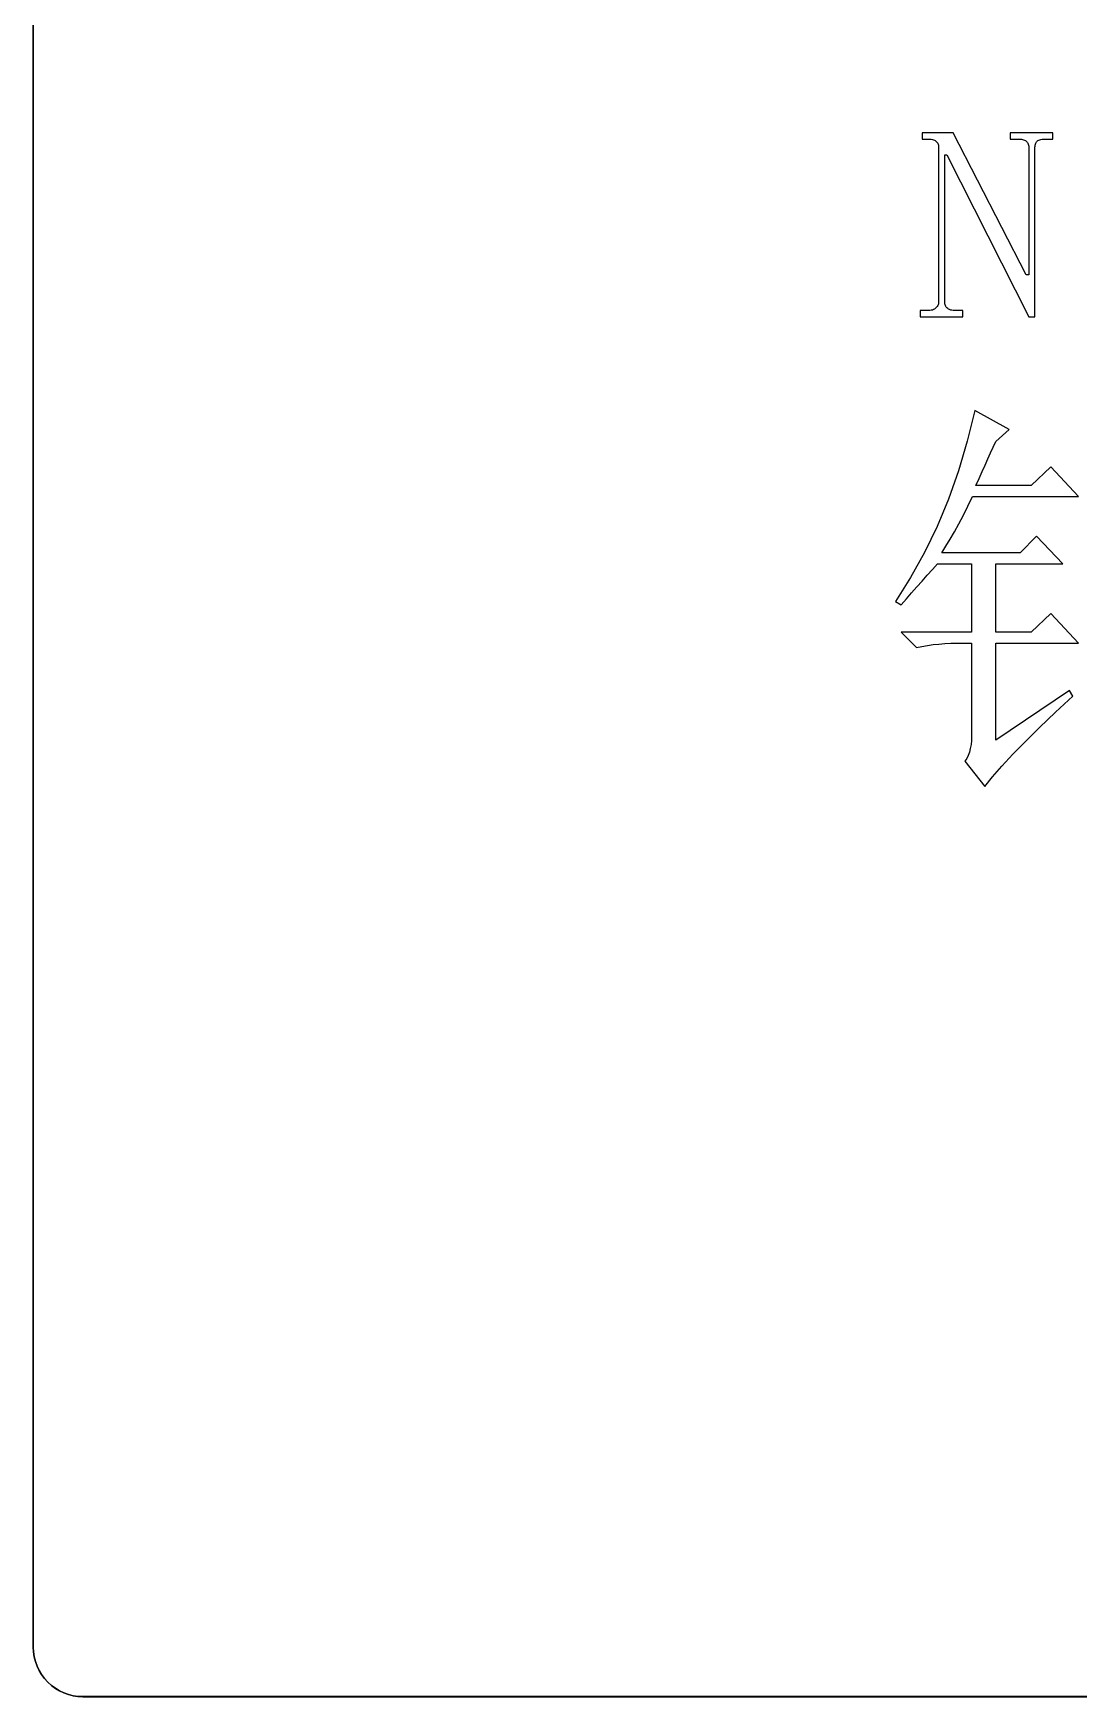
# Model space of a CAD drawing. Extents: x -190 to 190, y -140 to 140.
# Drawn here: x -190 to -168.91, y -140 to -106.46 of the extents above; entities that cross this region are included whole.
import ezdxf

# ---------------------------------------------------------------- set-up
doc = ezdxf.new("R2010")
doc.units = 0
doc.header["$MEASUREMENT"] = 0
doc.layers.get('0').update_dxf_attribs({"linetype": 'CONTINUOUS'})

msp = doc.modelspace()

# ---------------------------------------------------------------- linework, layer by layer
for points in [[(-190, -0.299), (-190.000996, -0.3), (-190.000996, -0.3), (-190.000996, -139), (-190.000996, -139, 0.414222), (-189, -140.000996), (-189, -140.000996), (-0.3, -140.000996), (-0.3, -140.000996), (-0.299, -140), (-0.299, -140), (-0.3, -139.999004), (-0.3, -139.999004), (-189, -139.999004), (-189, -139.999004, -0.414222), (-189.999004, -139), (-189.999004, -139), (-189.999004, -0.3), (-189.999004, -0.3), (-190, -0.299)], [(-0.300001, -140), (-189.00002, -140), (-189.00002, -140, -0.414214), (-190, -139.00001), (-190, -139.00001), (-190, -0.300007)]]:
    msp.add_lwpolyline(points, format="xyb")
for points in [[(-169.921992, -111.327998), (-169.976992, -111.327998), (-169.976992, -111.327998), (-171.449004, -108.467002), (-171.449004, -108.467002), (-172.074004, -108.467002), (-172.074004, -108.467002), (-172.074004, -108.591992), (-172.074004, -108.591992), (-171.949004, -108.591992), (-171.949004, -108.591992), (-171.919004, -108.592998), (-171.919004, -108.592998), (-171.892012, -108.595), (-171.892012, -108.595), (-171.866992, -108.599004), (-171.866992, -108.599004), (-171.845, -108.605), (-171.845, -108.605), (-171.825996, -108.612998), (-171.825996, -108.612998), (-171.81, -108.622002), (-171.81, -108.622002), (-171.796992, -108.632998), (-171.796992, -108.632998), (-171.781992, -108.645996), (-171.781992, -108.645996), (-171.768984, -108.661006), (-171.768984, -108.661006), (-171.759004, -108.677002), (-171.759004, -108.677002), (-171.750996, -108.695), (-171.750996, -108.695), (-171.745996, -108.714004), (-171.745996, -108.714004), (-171.741992, -108.735996), (-171.741992, -108.735996), (-171.740996, -108.757998), (-171.740996, -108.757998), (-171.740996, -111.87), (-171.740996, -111.87), (-171.741992, -111.892998), (-171.741992, -111.892998), (-171.745996, -111.914004), (-171.745996, -111.914004), (-171.750996, -111.932998), (-171.750996, -111.932998), (-171.759004, -111.951006), (-171.759004, -111.951006), (-171.768984, -111.967002), (-171.768984, -111.967002), (-171.781992, -111.982002), (-171.781992, -111.982002), (-171.796992, -111.995), (-171.796992, -111.995), (-171.81, -112.008994), (-171.81, -112.008994), (-171.825996, -112.022002), (-171.825996, -112.022002), (-171.845, -112.031992), (-171.845, -112.031992), (-171.866992, -112.04), (-171.866992, -112.04), (-171.892012, -112.046006), (-171.892012, -112.046006), (-171.919004, -112.048994), (-171.919004, -112.048994), (-171.949004, -112.05), (-171.949004, -112.05), (-172.115996, -112.05), (-172.115996, -112.05), (-172.115996, -112.175), (-172.115996, -112.175), (-171.255, -112.175), (-171.255, -112.175), (-171.255, -112.05), (-171.255, -112.05), (-171.422012, -112.05), (-171.422012, -112.05), (-171.449004, -112.048994), (-171.449004, -112.048994), (-171.474004, -112.046006), (-171.474004, -112.046006), (-171.497012, -112.04), (-171.497012, -112.04), (-171.519004, -112.031992), (-171.519004, -112.031992), (-171.538984, -112.022002), (-171.538984, -112.022002), (-171.557988, -112.008994), (-171.557988, -112.008994), (-171.574004, -111.995), (-171.574004, -111.995), (-171.586016, -111.982002), (-171.586016, -111.982002), (-171.595, -111.967002), (-171.595, -111.967002), (-171.602988, -111.951006), (-171.602988, -111.951006), (-171.608008, -111.932998), (-171.608008, -111.932998), (-171.612988, -111.914004), (-171.612988, -111.914004), (-171.615, -111.892998), (-171.615, -111.892998), (-171.615996, -111.87), (-171.615996, -111.87), (-171.615996, -108.910996), (-171.615996, -108.910996), (-171.574004, -108.910996), (-171.574004, -108.910996), (-169.921992, -112.175), (-169.921992, -112.175), (-169.797012, -112.175), (-169.797012, -112.175), (-169.797012, -108.757998), (-169.797012, -108.757998), (-169.795996, -108.735996), (-169.795996, -108.735996), (-169.792988, -108.714004), (-169.792988, -108.714004), (-169.789004, -108.695), (-169.789004, -108.695), (-169.782988, -108.677002), (-169.782988, -108.677002), (-169.775, -108.661006), (-169.775, -108.661006), (-169.765996, -108.645996), (-169.765996, -108.645996), (-169.755, -108.632998), (-169.755, -108.632998), (-169.737988, -108.622002), (-169.737988, -108.622002), (-169.72, -108.612998), (-169.72, -108.612998), (-169.7, -108.605), (-169.7, -108.605), (-169.678008, -108.599004), (-169.678008, -108.599004), (-169.654004, -108.595), (-169.654004, -108.595), (-169.628984, -108.592998), (-169.628984, -108.592998), (-169.602012, -108.591992), (-169.602012, -108.591992), (-169.435996, -108.591992), (-169.435996, -108.591992), (-169.435996, -108.467002), (-169.435996, -108.467002), (-170.296992, -108.467002), (-170.296992, -108.467002), (-170.296992, -108.591992), (-170.296992, -108.591992), (-170.13, -108.591992), (-170.13, -108.591992), (-170.1, -108.592998), (-170.1, -108.592998), (-170.072012, -108.595), (-170.072012, -108.595), (-170.048008, -108.599004), (-170.048008, -108.599004), (-170.025996, -108.605), (-170.025996, -108.605), (-170.007012, -108.612998), (-170.007012, -108.612998), (-169.990996, -108.622002), (-169.990996, -108.622002), (-169.976992, -108.632998), (-169.976992, -108.632998), (-169.963008, -108.645996), (-169.963008, -108.645996), (-169.95, -108.661006), (-169.95, -108.661006), (-169.94, -108.677002), (-169.94, -108.677002), (-169.931992, -108.695), (-169.931992, -108.695), (-169.925996, -108.714004), (-169.925996, -108.714004), (-169.922988, -108.735996), (-169.922988, -108.735996), (-169.921992, -108.757998), (-169.921992, -108.757998), (-169.921992, -111.327998)], [(-169.099004, -119.714004), (-170.588008, -120.714004), (-170.588008, -120.714004), (-170.588008, -118.757998), (-170.588008, -118.757998), (-168.920996, -118.757998), (-168.920996, -118.757998), (-169.475996, -118.157998), (-169.475996, -118.157998), (-169.875996, -118.536006), (-169.875996, -118.536006), (-170.588008, -118.536006), (-170.588008, -118.536006), (-170.588008, -117.158008), (-170.588008, -117.158008), (-169.231992, -117.158008), (-169.231992, -117.158008), (-169.765, -116.602998), (-169.765, -116.602998), (-170.099004, -116.935996), (-170.099004, -116.935996), (-171.675996, -116.935996), (-171.675996, -116.935996), (-171.592988, -116.803994), (-171.592988, -116.803994), (-171.508008, -116.662002), (-171.508008, -116.662002), (-171.421016, -116.51), (-171.421016, -116.51), (-171.331992, -116.347998), (-171.331992, -116.347998), (-171.240996, -116.177002), (-171.240996, -116.177002), (-171.149004, -115.995), (-171.149004, -115.995), (-171.054004, -115.803008), (-171.054004, -115.803008), (-168.920996, -115.803008), (-168.920996, -115.803008), (-169.475996, -115.202998), (-169.475996, -115.202998), (-169.875996, -115.580996), (-169.875996, -115.580996), (-170.987988, -115.580996), (-170.987988, -115.580996), (-170.925, -115.437002), (-170.925, -115.437002), (-170.864004, -115.299004), (-170.864004, -115.299004), (-170.805, -115.167002), (-170.805, -115.167002), (-170.747988, -115.04), (-170.747988, -115.04), (-170.692988, -114.919004), (-170.692988, -114.919004), (-170.638984, -114.802002), (-170.638984, -114.802002), (-170.588008, -114.692002), (-170.588008, -114.692002), (-170.320996, -114.447002), (-170.320996, -114.447002), (-171.01, -114.069004), (-171.01, -114.069004), (-171.161992, -114.687002), (-171.161992, -114.687002), (-171.34, -115.280996), (-171.34, -115.280996), (-171.543008, -115.852998), (-171.543008, -115.852998), (-171.772012, -116.402002), (-171.772012, -116.402002), (-172.025996, -116.929004), (-172.025996, -116.929004), (-172.305, -117.432998), (-172.305, -117.432998), (-172.61, -117.913994), (-172.61, -117.913994), (-172.499004, -117.981006), (-172.499004, -117.981006), (-172.390996, -117.86), (-172.390996, -117.86), (-172.285, -117.740996), (-172.285, -117.740996), (-172.179004, -117.622998), (-172.179004, -117.622998), (-172.074004, -117.505), (-172.074004, -117.505), (-171.97, -117.389004), (-171.97, -117.389004), (-171.866992, -117.272998), (-171.866992, -117.272998), (-171.765, -117.158008), (-171.765, -117.158008), (-171.075996, -117.158008), (-171.075996, -117.158008), (-171.075996, -118.536006), (-171.075996, -118.536006), (-172.499004, -118.536006), (-172.499004, -118.536006), (-172.188008, -118.847002), (-172.188008, -118.847002), (-172.078008, -118.823994), (-172.078008, -118.823994), (-171.965996, -118.804004), (-171.965996, -118.804004), (-171.851992, -118.787002), (-171.851992, -118.787002), (-171.734004, -118.775), (-171.734004, -118.775), (-171.614004, -118.766006), (-171.614004, -118.766006), (-171.490996, -118.76), (-171.490996, -118.76), (-171.365, -118.757998), (-171.365, -118.757998), (-171.075996, -118.757998), (-171.075996, -118.757998), (-171.075996, -120.625), (-171.075996, -120.625), (-171.079004, -120.716992), (-171.079004, -120.716992), (-171.086992, -120.802998), (-171.086992, -120.802998), (-171.100996, -120.881992), (-171.100996, -120.881992), (-171.12, -120.955), (-171.12, -120.955), (-171.143984, -121.022002), (-171.143984, -121.022002), (-171.174004, -121.082002), (-171.174004, -121.082002), (-171.21, -121.136006), (-171.21, -121.136006), (-170.81, -121.647002), (-170.81, -121.647002), (-170.654004, -121.451992), (-170.654004, -121.451992), (-170.465, -121.235), (-170.465, -121.235), (-170.243984, -120.996992), (-170.243984, -120.996992), (-169.99, -120.737002), (-169.99, -120.737002), (-169.703008, -120.455), (-169.703008, -120.455), (-169.384004, -120.150996), (-169.384004, -120.150996), (-169.031992, -119.825), (-169.031992, -119.825), (-169.099004, -119.714004)]]:
    msp.add_lwpolyline(points)

doc.saveas('drawing.dxf')
